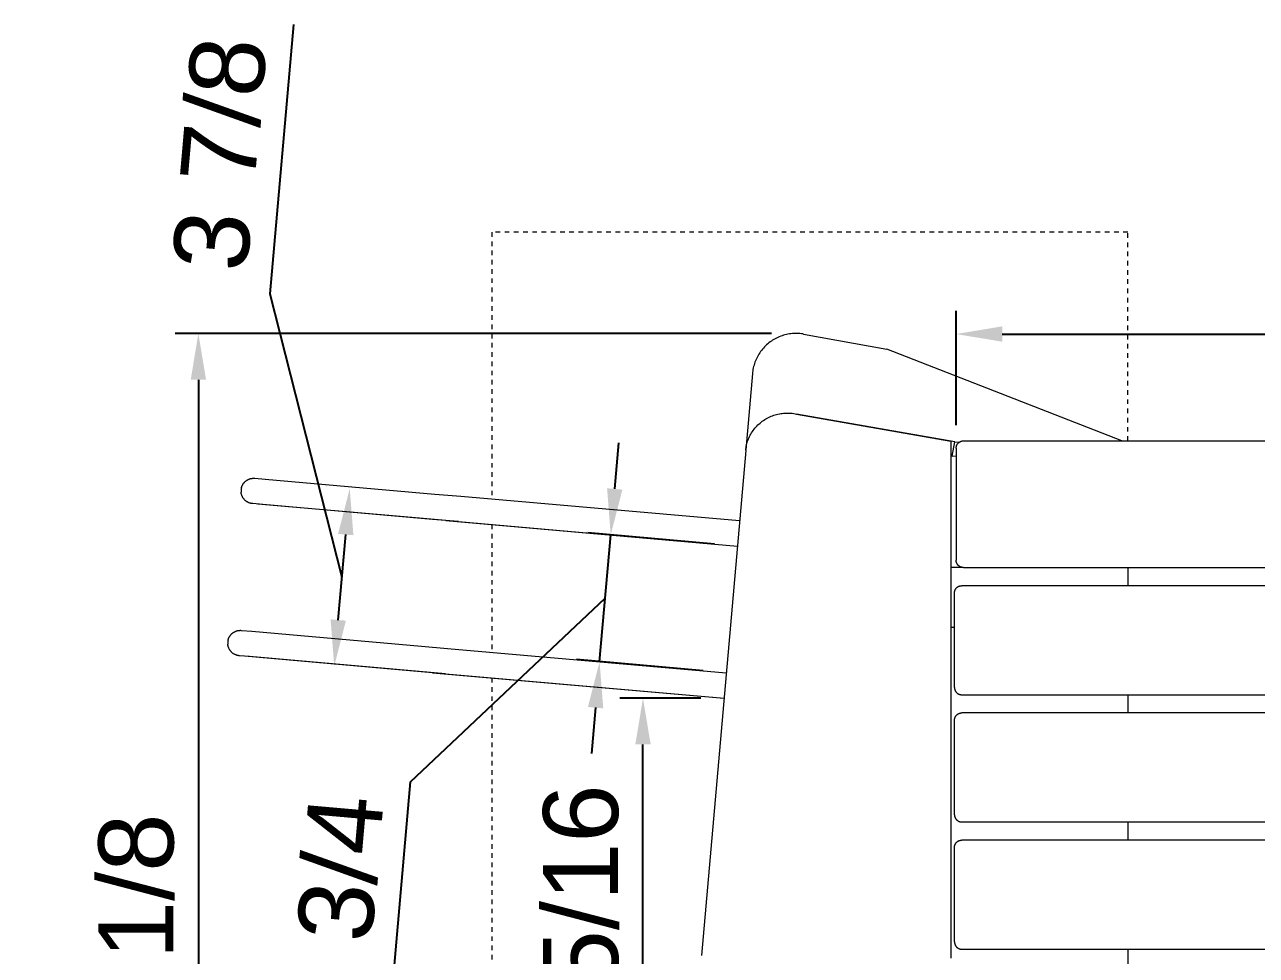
# Model space of a CAD drawing. Header units: inches. Extents: x -9 to 197, y 0 to 134.
# Drawn here: x -9.1 to 17.58, y 65.65 to 85.81 of the extents above; entities that cross this region are included whole.
import ezdxf

# ---------------------------------------------------------------- set-up
doc = ezdxf.new("R2010")
doc.units = ezdxf.units.IN
doc.linetypes.add('HIDDEN', pattern=[1.905, 1.27, -0.635])
for name, color, linetype, lineweight in [('ZANO_R', 7, 'Continuous', 0), ('ZANO_R_przerywana', 250, 'HIDDEN', 0), ('ZANO_W', 1, 'Continuous', 0)]:
    doc.layers.add(name, color=color, linetype=linetype, lineweight=lineweight)
doc.styles.get("Standard").update_dxf_attribs({"font": 'arial.ttf'})
doc.dimstyles.new('amerykanie', dxfattribs={"dimtxt": 50, "dimasz": 50, "dimexe": 0.5, "dimexo": 0.5, "dimgap": 1, "dimtad": 1, "dimdec": 0, "dimzin": 0, "dimlunit": 5, "dimtxsty": 'Standard', "dimcen": 0.09, "dimclrd": 1, "dimclre": 1, "dimclrt": 1, "dimazin": 0, "dimtfac": 1, "dimtdec": 0, "dimtmove": 0, "dimatfit": 3, "dimfxl": 1, "dimtzin": 0, "dimarcsym": 1})

# ---------------------------------------------------------------- blocks, each defined once
blk = doc.blocks.new('*D384')
at = {"layer": 'ZANO_W', "color": 1, "lineweight": -2}
for p, q in [((7.076, 79.122), (-5.841, 79.122)), ((-5.341, 78.122), (-5.341, 53.013)), ((7.108, 52.013), (-5.841, 52.013))]:
    blk.add_line(p, q, dxfattribs=at)
at = {"layer": 'ZANO_W', "color": 1}
for points in [[(-5.174, 78.122), (-5.507, 78.122), (-5.341, 79.122)], [(-5.507, 53.013), (-5.174, 53.013), (-5.341, 52.013)]]:
    blk.add_solid(points, dxfattribs=at)
at = {"layer": 'ZANO_W', "color": 1, "insert": (-6.681, 65.568), "char_height": 1.625, "attachment_point": 5, "rotation": 90}
blk.add_mtext('27 1/8', dxfattribs=at)
blk = doc.blocks.new('*D385')
at = {"layer": 'ZANO_W', "color": 1, "lineweight": -2}
for p, q in [((3.678, 75.755), (3.765, 76.751)), ((5.836, 74.562), (3.093, 74.802)), ((3.35, 72.013), (3.591, 74.759)), ((-0.749, 69.408), (3.471, 73.386)), ((5.596, 71.817), (2.852, 72.057)), ((3.263, 71.017), (3.176, 70.021)), ((-1.261, 63.558), (-0.749, 69.408))]:
    blk.add_line(p, q, dxfattribs=at)
at = {"layer": 'ZANO_W', "color": 1}
for points in [[(3.512, 75.769), (3.844, 75.74), (3.591, 74.759)], [(3.429, 71.002), (3.097, 71.031), (3.35, 72.013)]]:
    blk.add_solid(points, dxfattribs=at)
at = {"layer": 'ZANO_W', "color": 1, "insert": (-2.341, 66.6), "char_height": 1.625, "attachment_point": 5, "rotation": 85}
blk.add_mtext('2 3/4', dxfattribs=at)
blk = doc.blocks.new('*D386')
at = {"layer": 'ZANO_W', "color": 1, "lineweight": -2}
for p, q in [((-3.281, 85.813), (-3.792, 79.982)), ((-3.792, 79.982), (-2.23, 73.841)), ((-2.56, 75.806), (-2.56, 75.806)), ((-2.311, 72.915), (-2.149, 74.767)), ((-2.896, 71.963), (-2.896, 71.963))]:
    blk.add_line(p, q, dxfattribs=at)
at = {"layer": 'ZANO_W', "color": 1}
for points in [[(-1.983, 74.752), (-2.315, 74.781), (-2.062, 75.763)], [(-2.477, 72.93), (-2.145, 72.901), (-2.398, 71.919)]]:
    blk.add_solid(points, dxfattribs=at)
at = {"layer": 'ZANO_W', "color": 1, "insert": (-4.872, 83.014), "char_height": 1.625, "attachment_point": 5, "rotation": 85}
blk.add_mtext('3 7/8', dxfattribs=at)
blk = doc.blocks.new('*D387')
at = {"layer": 'ZANO_W', "color": 1, "lineweight": -2}
for p, q in [((5.546, 71.222), (3.79, 71.222)), ((4.29, 60.912), (4.29, 70.222)), ((5.546, 59.912), (3.79, 59.912))]:
    blk.add_line(p, q, dxfattribs=at)
at = {"layer": 'ZANO_W', "color": 1}
for points in [[(4.457, 70.222), (4.124, 70.222), (4.29, 71.222)], [(4.124, 60.912), (4.457, 60.912), (4.29, 59.912)]]:
    blk.add_solid(points, dxfattribs=at)
at = {"layer": 'ZANO_W', "color": 1, "insert": (2.95, 65.567), "char_height": 1.625, "attachment_point": 5, "rotation": 90}
blk.add_mtext('11 5/16', dxfattribs=at)
blk = doc.blocks.new('*D389')
at = {"layer": 'ZANO_W', "color": 1, "lineweight": -2}
for p, q in [((11.073, 77.138), (11.073, 79.61)), ((109.451, 77.138), (109.451, 79.61)), ((12.073, 79.11), (108.451, 79.11))]:
    blk.add_line(p, q, dxfattribs=at)
at = {"layer": 'ZANO_W', "color": 1}
for points in [[(12.073, 79.277), (12.073, 78.944), (11.073, 79.11)], [(108.451, 78.944), (108.451, 79.277), (109.451, 79.11)]]:
    blk.add_solid(points, dxfattribs=at)
at = {"layer": 'ZANO_W', "color": 1, "insert": (60.262, 80.451), "char_height": 1.625, "attachment_point": 5}
blk.add_mtext('98 3/8', dxfattribs=at)

msp = doc.modelspace()

# ---------------------------------------------------------------- linework, layer by layer
at = {"layer": 'ZANO_R'}
for p, q in [((7.09769, 78.97523), (7.07043, 78.95725)), ((7.12556, 78.99225), (7.09769, 78.97523)), ((7.154, 79.00831), (7.12556, 78.99225)), ((7.18297, 79.02338), (7.154, 79.00831)), ((7.21244, 79.03745), (7.18297, 79.02338)), ((7.24238, 79.05049), (7.21244, 79.03745)), ((7.27276, 79.06249), (7.24238, 79.05049)), ((7.30352, 79.07345), (7.27276, 79.06249)), ((7.33465, 79.08333), (7.30352, 79.07345)), ((7.36609, 79.09215), (7.33465, 79.08333)), ((7.39783, 79.09987), (7.36609, 79.09215)), ((7.4298, 79.1065), (7.39783, 79.09987)), ((7.46199, 79.11202), (7.4298, 79.1065)), ((7.49435, 79.11644), (7.46199, 79.11202)), ((7.52684, 79.11973), (7.49435, 79.11644)), ((7.55943, 79.12191), (7.52684, 79.11973)), ((7.59207, 79.12297), (7.55943, 79.12191)), ((7.62472, 79.1229), (7.59207, 79.12297)), ((7.65736, 79.12171), (7.62472, 79.1229)), ((7.68994, 79.11939), (7.65736, 79.12171)), ((7.72241, 79.11596), (7.68994, 79.11939)), ((7.75475, 79.11141), (7.72241, 79.11596)), ((7.76683, 79.10943), (7.75475, 79.11141)), ((7.76683, 79.10943), (9.57201, 78.78548)), ((6.8376, 78.73052), (6.8189, 78.70374)), ((6.8572, 78.75664), (6.8376, 78.73052)), ((6.87769, 78.78207), (6.8572, 78.75664)), ((6.89904, 78.80678), (6.87769, 78.78207)), ((6.92123, 78.83074), (6.89904, 78.80678)), ((6.94423, 78.85392), (6.92123, 78.83074)), ((6.96802, 78.8763), (6.94423, 78.85392)), ((6.99256, 78.89785), (6.96802, 78.8763)), ((7.01783, 78.91854), (6.99256, 78.89785)), ((7.04379, 78.93835), (7.01783, 78.91854)), ((7.07043, 78.95725), (7.04379, 78.93835)), ((14.66561, 76.79583), (9.57201, 78.78548)), ((6.70454, 78.46974), (6.6949, 78.43853)), ((6.71525, 78.50059), (6.70454, 78.46974)), ((6.72702, 78.53105), (6.71525, 78.50059)), ((6.73983, 78.5611), (6.72702, 78.53105)), ((6.75366, 78.59068), (6.73983, 78.5611)), ((6.7685, 78.61977), (6.75366, 78.59068)), ((6.78433, 78.64833), (6.7685, 78.61977)), ((6.80114, 78.67633), (6.78433, 78.64833)), ((6.8189, 78.70374), (6.80114, 78.67633)), ((6.66116, 78.2583), (6.51598, 76.59885)), ((6.67249, 78.3432), (6.66116, 78.2583)), ((6.67886, 78.37523), (6.67249, 78.3432)), ((6.68634, 78.40702), (6.67886, 78.37523)), ((6.6949, 78.43853), (6.68634, 78.40702)), ((7.18264, 77.36848), (7.21293, 77.37598)), ((7.21293, 77.37598), (7.24346, 77.38244)), ((7.24346, 77.38244), (7.27419, 77.38786)), ((7.27419, 77.38786), (7.30509, 77.39223)), ((7.30509, 77.39223), (7.33612, 77.39554)), ((7.33612, 77.39554), (7.36725, 77.3978)), ((7.36725, 77.3978), (7.39843, 77.39899)), ((7.39843, 77.39899), (7.42964, 77.39912)), ((7.42964, 77.39912), (7.46083, 77.39819)), ((7.46083, 77.39819), (7.49197, 77.39619)), ((7.49197, 77.39619), (7.52303, 77.39313)), ((7.52303, 77.39313), (7.55396, 77.38902)), ((7.55396, 77.38902), (7.58474, 77.38385)), ((7.58474, 77.38385), (7.61532, 77.37764)), ((7.61528, 77.37725), (10.95886, 76.78619)), ((11.04426, 76.77455), (7.61532, 77.37764)), ((6.73653, 77.09524), (6.75776, 77.11811)), ((6.75776, 77.11811), (6.77977, 77.14023)), ((6.77977, 77.14023), (6.80252, 77.1616)), ((6.80252, 77.1616), (6.82598, 77.18218)), ((6.82598, 77.18218), (6.85013, 77.20194)), ((6.85013, 77.20194), (6.87494, 77.22087)), ((6.87494, 77.22087), (6.90037, 77.23894)), ((6.90037, 77.23894), (6.92642, 77.25614)), ((6.92642, 77.25614), (6.95303, 77.27244)), ((6.95303, 77.27244), (6.98018, 77.28782)), ((6.98018, 77.28782), (7.00784, 77.30227)), ((7.00784, 77.30227), (7.03597, 77.31577)), ((7.03597, 77.31577), (7.06456, 77.3283)), ((7.06456, 77.3283), (7.09355, 77.33985)), ((7.09355, 77.33985), (7.12291, 77.3504)), ((7.12291, 77.3504), (7.15262, 77.35995)), ((7.15262, 77.35995), (7.18264, 77.36848)), ((6.56635, 76.81512), (6.5767, 76.84168)), ((6.5767, 76.84168), (6.5879, 76.86788)), ((6.5879, 76.86788), (6.59994, 76.89371)), ((6.59994, 76.89371), (6.61282, 76.91913)), ((6.61282, 76.91913), (6.62652, 76.94413)), ((6.62652, 76.94413), (6.64267, 76.97083)), ((6.64267, 76.97083), (6.65972, 76.99696)), ((6.65972, 76.99696), (6.67765, 77.0225)), ((6.67765, 77.0225), (6.69645, 77.04741)), ((6.69645, 77.04741), (6.71608, 77.07167)), ((6.71608, 77.07167), (6.73653, 77.09524)), ((6.51495, 76.58713), (5.55813, 65.65056)), ((6.51554, 76.59352), (6.51872, 76.62184)), ((6.51872, 76.62184), (6.52281, 76.65004)), ((6.52281, 76.65004), (6.52782, 76.67809)), ((6.52782, 76.67809), (6.53374, 76.70597)), ((6.53374, 76.70597), (6.54056, 76.73364)), ((6.54056, 76.73364), (6.54828, 76.76108)), ((6.54828, 76.76108), (6.55688, 76.78825)), ((6.55688, 76.78825), (6.56635, 76.81512)), ((10.95886, 76.78619), (10.95886, 65.58883)), ((10.9897, 76.46591), (11.04426, 76.77455)), ((11.04426, 76.77455), (11.14028, 76.76739)), ((11.07307, 76.63835), (11.07316, 76.64372)), ((11.07307, 76.63835), (11.07307, 74.21017)), ((11.07316, 76.64372), (11.07344, 76.64909)), ((11.07344, 76.64909), (11.0739, 76.65445)), ((11.0739, 76.65445), (11.07454, 76.65979)), ((11.07454, 76.65979), (11.07536, 76.6651)), ((11.07536, 76.6651), (11.07636, 76.67039)), ((11.07636, 76.67039), (11.07755, 76.67563)), ((11.07755, 76.67563), (11.07891, 76.68084)), ((11.07891, 76.68084), (11.08045, 76.68599)), ((11.08045, 76.68599), (11.08216, 76.69109)), ((11.08216, 76.69109), (11.08405, 76.69612)), ((11.08405, 76.69612), (11.08611, 76.70109)), ((11.08611, 76.70109), (11.08833, 76.70598)), ((11.08833, 76.70598), (11.09073, 76.7108)), ((11.09073, 76.7108), (11.09328, 76.71553)), ((11.09328, 76.71553), (11.096, 76.72017)), ((11.096, 76.72017), (11.09887, 76.72472)), ((11.09887, 76.72472), (11.10189, 76.72917)), ((11.10189, 76.72917), (11.10507, 76.73351)), ((11.10507, 76.73351), (11.10839, 76.73773)), ((11.10839, 76.73773), (11.11186, 76.74185)), ((11.11186, 76.74185), (11.11546, 76.74584)), ((11.11546, 76.74584), (11.1192, 76.74971)), ((11.1192, 76.74971), (11.12306, 76.75344)), ((11.12306, 76.75344), (11.12706, 76.75705)), ((11.12706, 76.75705), (11.13117, 76.76051)), ((11.13117, 76.76051), (11.1354, 76.76383)), ((11.1354, 76.76383), (11.13974, 76.76701)), ((11.13974, 76.76701), (11.14418, 76.77003)), ((11.14418, 76.77003), (11.14873, 76.77291)), ((11.14873, 76.77291), (11.15337, 76.77562)), ((11.15337, 76.77562), (11.1581, 76.77818)), ((11.1581, 76.77818), (11.16292, 76.78057)), ((11.16292, 76.78057), (11.16781, 76.78279)), ((11.16781, 76.78279), (11.17278, 76.78485)), ((11.17278, 76.78485), (11.17782, 76.78674)), ((11.17782, 76.78674), (11.18291, 76.78845)), ((11.18291, 76.78845), (11.18807, 76.78999)), ((11.18807, 76.78999), (11.19327, 76.79136)), ((11.19327, 76.79136), (11.19852, 76.79254)), ((11.19852, 76.79254), (11.2038, 76.79354)), ((11.2038, 76.79354), (11.20911, 76.79437)), ((11.20911, 76.79437), (11.21445, 76.79501)), ((11.21445, 76.79501), (11.21981, 76.79547)), ((11.21981, 76.79547), (11.22518, 76.79574)), ((11.22518, 76.79574), (11.23056, 76.79583)), ((11.23056, 76.79583), (109.29346, 76.79583)), ((10.95886, 76.47134), (10.9897, 76.46591)), ((11.07307, 76.4597), (10.9897, 76.46591)), ((-4.408, 75.78206), (-4.4103, 75.77279)), ((-4.408, 75.78206), (-4.40562, 75.79045)), ((-4.40562, 75.79045), (-4.40296, 75.79879)), ((-4.40296, 75.79879), (-4.40004, 75.80707)), ((-4.40004, 75.80707), (-4.39684, 75.81527)), ((-4.39684, 75.81527), (-4.39337, 75.82338)), ((-4.39337, 75.82338), (-4.38964, 75.83139)), ((-4.38964, 75.83139), (-4.38565, 75.83929)), ((-4.38565, 75.83929), (-4.38141, 75.84705)), ((-4.38141, 75.84705), (-4.37692, 75.85468)), ((-4.37692, 75.85468), (-4.37219, 75.86215)), ((-4.37219, 75.86215), (-4.36723, 75.86946)), ((-4.36723, 75.86946), (-4.36205, 75.8766)), ((-4.36205, 75.8766), (-4.35665, 75.88355)), ((-4.35665, 75.88355), (-4.35104, 75.89031)), ((-4.35104, 75.89031), (-4.34525, 75.89687)), ((-4.34525, 75.89687), (-4.33926, 75.90322)), ((-4.33926, 75.90322), (-4.33261, 75.90983)), ((-4.33261, 75.90983), (-4.32574, 75.91621)), ((-4.32574, 75.91621), (-4.3204, 75.92088)), ((-4.3204, 75.92088), (-4.31493, 75.92542)), ((-4.31493, 75.92542), (-4.30934, 75.92982)), ((-4.30934, 75.92982), (-4.30363, 75.93407)), ((-4.30363, 75.93407), (-4.29782, 75.93818)), ((-4.29782, 75.93818), (-4.29191, 75.94213)), ((-4.29191, 75.94213), (-4.2859, 75.94593)), ((-4.2859, 75.94593), (-4.2798, 75.94957)), ((-4.2798, 75.94957), (-4.27261, 75.95359)), ((-4.27261, 75.95359), (-4.2653, 75.9574)), ((-4.2653, 75.9574), (-4.25789, 75.96098)), ((-4.25789, 75.96098), (-4.25036, 75.96434)), ((-4.25036, 75.96434), (-4.24275, 75.96747)), ((-4.24275, 75.96747), (-4.23504, 75.97038)), ((-4.23504, 75.97038), (-4.22726, 75.97306)), ((-4.22726, 75.97306), (-4.21939, 75.9755)), ((-4.21939, 75.9755), (-4.21138, 75.97772)), ((-4.21138, 75.97772), (-4.20331, 75.9797)), ((-4.20331, 75.9797), (-4.19518, 75.98143)), ((-4.19518, 75.98143), (-4.18701, 75.98292)), ((-4.18701, 75.98292), (-4.17879, 75.98416)), ((-4.17879, 75.98416), (-4.17054, 75.98515)), ((-4.17054, 75.98515), (-4.16226, 75.98589)), ((-4.16226, 75.98589), (-4.15396, 75.98639)), ((-4.15396, 75.98639), (-4.1458, 75.98663)), ((-4.1458, 75.98663), (-4.13764, 75.98663)), ((-4.13764, 75.98663), (-4.12948, 75.98639)), ((-4.12948, 75.98639), (-4.12133, 75.98592)), ((-4.12133, 75.98592), (-3.89755, 75.96645)), ((-3.89755, 75.96645), (-0.21894, 75.64519)), ((-4.41725, 75.71602), (-4.41726, 75.70647)), ((-4.41726, 75.70647), (-4.41693, 75.69693)), ((-4.41692, 75.72556), (-4.41725, 75.71602)), ((-4.41693, 75.69693), (-4.41628, 75.6874)), ((-4.41625, 75.73509), (-4.41692, 75.72556)), ((-4.41531, 75.67801), (-4.41628, 75.6874)), ((-4.41525, 75.74458), (-4.41625, 75.73509)), ((-4.41402, 75.66867), (-4.41531, 75.67801)), ((-4.41393, 75.75404), (-4.41525, 75.74458)), ((-4.4124, 75.65937), (-4.41402, 75.66867)), ((-4.41227, 75.76345), (-4.41393, 75.75404)), ((-4.41048, 75.65014), (-4.4124, 75.65937)), ((-4.4103, 75.77279), (-4.41227, 75.76345)), ((-4.40823, 75.64097), (-4.41048, 75.65014)), ((-4.40568, 75.63189), (-4.40823, 75.64097)), ((-4.40281, 75.6229), (-4.40568, 75.63189)), ((-4.39964, 75.61401), (-4.40281, 75.6229)), ((-4.39617, 75.60524), (-4.39964, 75.61401)), ((-4.39239, 75.59659), (-4.39617, 75.60524)), ((-4.38833, 75.58808), (-4.39239, 75.59659)), ((-4.38397, 75.57971), (-4.38833, 75.58808)), ((-4.37934, 75.57149), (-4.38397, 75.57971)), ((-4.37442, 75.56344), (-4.37934, 75.57149)), ((-4.36923, 75.55556), (-4.37442, 75.56344)), ((-4.36377, 75.54786), (-4.36923, 75.55556)), ((-4.35806, 75.54035), (-4.36377, 75.54786)), ((-4.35209, 75.53305), (-4.35806, 75.54035)), ((-4.34587, 75.52595), (-4.35209, 75.53305)), ((-4.33941, 75.51907), (-4.34587, 75.52595)), ((-4.33273, 75.51241), (-4.33941, 75.51907)), ((-4.32581, 75.50599), (-4.33273, 75.51241)), ((-0.21894, 75.64519), (0.34538, 75.59585)), ((0.34538, 75.59585), (6.38202, 75.06771)), ((-4.31869, 75.49981), (-4.32581, 75.50599)), ((-4.31135, 75.49387), (-4.31869, 75.49981)), ((-4.30382, 75.48819), (-4.31135, 75.49387)), ((-4.29609, 75.48277), (-4.30382, 75.48819)), ((-4.28819, 75.47762), (-4.29609, 75.48277)), ((-4.28011, 75.47274), (-4.28819, 75.47762)), ((-4.27187, 75.46814), (-4.28011, 75.47274)), ((-4.26348, 75.46383), (-4.27187, 75.46814)), ((-4.25495, 75.4598), (-4.26348, 75.46383)), ((-4.24628, 75.45607), (-4.25495, 75.4598)), ((-4.23749, 75.45264), (-4.24628, 75.45607)), ((-4.22859, 75.44951), (-4.23749, 75.45264)), ((-4.21959, 75.44669), (-4.22859, 75.44951)), ((-4.21049, 75.44418), (-4.21959, 75.44669)), ((-4.20132, 75.44198), (-4.21049, 75.44418)), ((-4.19207, 75.4401), (-4.20132, 75.44198)), ((-4.18277, 75.43853), (-4.19207, 75.4401)), ((-4.17341, 75.43728), (-4.18277, 75.43853)), ((-4.16402, 75.43636), (-4.17341, 75.43728)), ((-3.9455, 75.41733), (-4.16402, 75.43637)), ((-0.71804, 75.13342), (-4.05268, 75.42656)), ((-0.2669, 75.09607), (-3.9455, 75.41733)), ((0.0192, 75.06884), (-0.71804, 75.13342)), ((0.29734, 75.04674), (-0.2669, 75.09607)), ((0.0192, 75.06884), (6.33379, 74.51639)), ((0.29734, 75.04674), (6.33398, 74.51861)), ((11.07316, 74.2048), (11.07307, 74.21017)), ((11.07344, 74.19943), (11.07316, 74.2048)), ((11.0739, 74.19407), (11.07344, 74.19943)), ((11.07454, 74.18873), (11.0739, 74.19407)), ((11.07536, 74.18341), (11.07454, 74.18873)), ((11.07636, 74.17813), (11.07536, 74.18341)), ((11.07755, 74.17289), (11.07636, 74.17813)), ((11.07891, 74.16768), (11.07755, 74.17289)), ((11.23056, 74.05269), (10.95886, 74.05269)), ((11.08045, 74.16253), (11.07891, 74.16768)), ((11.08216, 74.15743), (11.08045, 74.16253)), ((11.08405, 74.1524), (11.08216, 74.15743)), ((11.08611, 74.14743), (11.08405, 74.1524)), ((11.08833, 74.14253), (11.08611, 74.14743)), ((11.09073, 74.13772), (11.08833, 74.14253)), ((11.09328, 74.13299), (11.09073, 74.13772)), ((11.096, 74.12835), (11.09328, 74.13299)), ((11.09887, 74.1238), (11.096, 74.12835)), ((11.10189, 74.11935), (11.09887, 74.1238)), ((11.10507, 74.11501), (11.10189, 74.11935)), ((11.10839, 74.11078), (11.10507, 74.11501)), ((11.11186, 74.10667), (11.10839, 74.11078)), ((11.11546, 74.10268), (11.11186, 74.10667)), ((11.1192, 74.09881), (11.11546, 74.10268)), ((11.12306, 74.09508), (11.1192, 74.09881)), ((11.12706, 74.09147), (11.12306, 74.09508)), ((11.13117, 74.08801), (11.12706, 74.09147)), ((11.1354, 74.08469), (11.13117, 74.08801)), ((11.13974, 74.08151), (11.1354, 74.08469)), ((11.14418, 74.07849), (11.13974, 74.08151)), ((11.14873, 74.07561), (11.14418, 74.07849)), ((11.15337, 74.0729), (11.14873, 74.07561)), ((11.1581, 74.07034), (11.15337, 74.0729)), ((11.16292, 74.06795), (11.1581, 74.07034)), ((11.16781, 74.06572), (11.16292, 74.06795)), ((11.17278, 74.06367), (11.16781, 74.06572)), ((11.17782, 74.06178), (11.17278, 74.06367)), ((11.18291, 74.06006), (11.17782, 74.06178)), ((11.18807, 74.05853), (11.18291, 74.06006)), ((11.19327, 74.05716), (11.18807, 74.05853)), ((11.19852, 74.05598), (11.19327, 74.05716)), ((11.2038, 74.05498), (11.19852, 74.05598)), ((11.20911, 74.05415), (11.2038, 74.05498)), ((11.21445, 74.05351), (11.20911, 74.05415)), ((11.21981, 74.05305), (11.21445, 74.05351)), ((11.22518, 74.05278), (11.21981, 74.05305)), ((11.23056, 74.05269), (11.22518, 74.05278)), ((11.23056, 74.05269), (21.37036, 74.05269)), ((14.794, 74.05269), (14.794, 73.65897)), ((11.1179, 73.63876), (11.12264, 73.64131)), ((11.12264, 73.64131), (11.12745, 73.6437)), ((11.12745, 73.6437), (11.13235, 73.64593)), ((11.13235, 73.64593), (11.13731, 73.64799)), ((11.13731, 73.64799), (11.14235, 73.64987)), ((11.14235, 73.64987), (11.14745, 73.65159)), ((11.14745, 73.65159), (11.1526, 73.65313)), ((11.1526, 73.65313), (11.1578, 73.65449)), ((11.1578, 73.65449), (11.16305, 73.65567)), ((11.16305, 73.65567), (11.16833, 73.65668)), ((11.16833, 73.65668), (11.17365, 73.6575)), ((11.17365, 73.6575), (11.17898, 73.65814)), ((11.17898, 73.65814), (11.18434, 73.6586)), ((11.18434, 73.6586), (11.18971, 73.65888)), ((11.18971, 73.65888), (11.19509, 73.65897)), ((21.20605, 73.65897), (11.19509, 73.65897)), ((11.0376, 73.50148), (11.03769, 73.50686)), ((11.0376, 71.45414), (11.0376, 73.50148)), ((11.03769, 73.50686), (11.03797, 73.51223)), ((11.03797, 73.51223), (11.03843, 73.51759)), ((11.03843, 73.51759), (11.03907, 73.52292)), ((11.03907, 73.52292), (11.03989, 73.52824)), ((11.03989, 73.52824), (11.0409, 73.53352)), ((11.0409, 73.53352), (11.04208, 73.53877)), ((11.04208, 73.53877), (11.04344, 73.54397)), ((11.04344, 73.54397), (11.04498, 73.54912)), ((11.04498, 73.54912), (11.0467, 73.55422)), ((11.0467, 73.55422), (11.04858, 73.55925)), ((11.04858, 73.55925), (11.05064, 73.56422)), ((11.05064, 73.56422), (11.05287, 73.56912)), ((11.05287, 73.56912), (11.05526, 73.57393)), ((11.05526, 73.57393), (11.05781, 73.57867)), ((11.05781, 73.57867), (11.06053, 73.58331)), ((11.06053, 73.58331), (11.0634, 73.58785)), ((11.0634, 73.58785), (11.06643, 73.5923)), ((11.06643, 73.5923), (11.0696, 73.59664)), ((11.0696, 73.59664), (11.07292, 73.60087)), ((11.07292, 73.60087), (11.07639, 73.60498)), ((11.07639, 73.60498), (11.07999, 73.60897)), ((11.07999, 73.60897), (11.08373, 73.61284)), ((11.08373, 73.61284), (11.0876, 73.61658)), ((11.0876, 73.61658), (11.09159, 73.62018)), ((11.09159, 73.62018), (11.0957, 73.62364)), ((11.0957, 73.62364), (11.09993, 73.62697)), ((11.09993, 73.62697), (11.10427, 73.63014)), ((11.10427, 73.63014), (11.10872, 73.63317)), ((11.10872, 73.63317), (11.11326, 73.63604)), ((11.11326, 73.63604), (11.1179, 73.63876)), ((-4.66044, 72.5675), (-4.65548, 72.57481)), ((-4.65548, 72.57481), (-4.65029, 72.58195)), ((-4.65029, 72.58195), (-4.64489, 72.5889)), ((-4.64489, 72.5889), (-4.63929, 72.59566)), ((-4.63929, 72.59566), (-4.63349, 72.60222)), ((-4.63349, 72.60222), (-4.62751, 72.60857)), ((-4.62751, 72.60857), (-4.62086, 72.61518)), ((-4.62086, 72.61518), (-4.61399, 72.62156)), ((-4.61399, 72.62156), (-4.60864, 72.62623)), ((-4.60864, 72.62623), (-4.60317, 72.63077)), ((-4.60317, 72.63077), (-4.59758, 72.63517)), ((-4.59758, 72.63517), (-4.59188, 72.63942)), ((-4.59188, 72.63942), (-4.58607, 72.64353)), ((-4.58607, 72.64353), (-4.58015, 72.64748)), ((-4.58015, 72.64748), (-4.57415, 72.65128)), ((-4.57415, 72.65128), (-4.56805, 72.65492)), ((-4.56805, 72.65492), (-4.56086, 72.65894)), ((-4.56086, 72.65894), (-4.55355, 72.66275)), ((-4.55355, 72.66275), (-4.54613, 72.66633)), ((-4.54613, 72.66633), (-4.53861, 72.66969)), ((-4.53861, 72.66969), (-4.53099, 72.67282)), ((-4.53099, 72.67282), (-4.52329, 72.67573)), ((-4.52329, 72.67573), (-4.5155, 72.67841)), ((-4.5155, 72.67841), (-4.50764, 72.68085)), ((-4.50764, 72.68085), (-4.49963, 72.68307)), ((-4.49963, 72.68307), (-4.49156, 72.68505)), ((-4.49156, 72.68505), (-4.48343, 72.68678)), ((-4.48343, 72.68678), (-4.47525, 72.68827)), ((-4.47525, 72.68827), (-4.46703, 72.68951)), ((-4.46703, 72.68951), (-4.45878, 72.6905)), ((-4.45878, 72.6905), (-4.4505, 72.69124)), ((-4.4505, 72.69124), (-4.44221, 72.69174)), ((-4.44221, 72.69174), (-4.43405, 72.69198)), ((-4.43405, 72.69198), (-4.42588, 72.69198)), ((-4.42588, 72.69198), (-4.41773, 72.69174)), ((-4.41773, 72.69174), (-4.40958, 72.69127)), ((-4.40958, 72.69127), (-4.18579, 72.6718)), ((-4.18579, 72.6718), (-0.50719, 72.35054)), ((11.0376, 72.75342), (10.95886, 72.75342)), ((-4.70516, 72.43091), (-4.7055, 72.42137)), ((-4.7055, 72.42137), (-4.7055, 72.41182)), ((-4.7055, 72.41182), (-4.70518, 72.40228)), ((-4.70518, 72.40228), (-4.70452, 72.39275)), ((-4.70449, 72.44044), (-4.70516, 72.43091)), ((-4.70355, 72.38337), (-4.70452, 72.39275)), ((-4.7035, 72.44993), (-4.70449, 72.44044)), ((-4.70226, 72.37402), (-4.70355, 72.38337)), ((-4.70217, 72.45939), (-4.7035, 72.44993)), ((-4.70065, 72.36472), (-4.70226, 72.37402)), ((-4.70052, 72.4688), (-4.70217, 72.45939)), ((-4.69872, 72.35549), (-4.70065, 72.36472)), ((-4.69854, 72.47814), (-4.70052, 72.4688)), ((-4.69648, 72.34632), (-4.69872, 72.35549)), ((-4.69624, 72.48741), (-4.69854, 72.47814)), ((-4.69392, 72.33724), (-4.69648, 72.34632)), ((-4.69624, 72.48741), (-4.69386, 72.4958)), ((-4.69106, 72.32825), (-4.69392, 72.33724)), ((-4.69386, 72.4958), (-4.69121, 72.50414)), ((-4.69121, 72.50414), (-4.68828, 72.51242)), ((-4.68788, 72.31936), (-4.69106, 72.32825)), ((-4.68828, 72.51242), (-4.68508, 72.52062)), ((-4.68441, 72.31059), (-4.68788, 72.31936)), ((-4.68508, 72.52062), (-4.68162, 72.52873)), ((-4.68064, 72.30194), (-4.68441, 72.31059)), ((-4.68162, 72.52873), (-4.67789, 72.53674)), ((-4.67789, 72.53674), (-4.6739, 72.54464)), ((-4.6739, 72.54464), (-4.66966, 72.5524)), ((-4.66966, 72.5524), (-4.66517, 72.56003)), ((-4.66517, 72.56003), (-4.66044, 72.5675)), ((-0.50719, 72.35054), (0.05714, 72.3012)), ((-4.67657, 72.29343), (-4.68064, 72.30194)), ((-4.67222, 72.28506), (-4.67657, 72.29343)), ((-4.66758, 72.27684), (-4.67222, 72.28506)), ((-4.66266, 72.26879), (-4.66758, 72.27684)), ((-4.65747, 72.26091), (-4.66266, 72.26879)), ((-4.65202, 72.25321), (-4.65747, 72.26091)), ((-4.6463, 72.2457), (-4.65202, 72.25321)), ((-4.64033, 72.2384), (-4.6463, 72.2457)), ((-4.63411, 72.2313), (-4.64033, 72.2384)), ((-4.62766, 72.22442), (-4.63411, 72.2313)), ((-4.62097, 72.21776), (-4.62766, 72.22442)), ((-4.61406, 72.21134), (-4.62097, 72.21776)), ((-4.60693, 72.20516), (-4.61406, 72.21134)), ((-4.5996, 72.19922), (-4.60693, 72.20516)), ((-4.59206, 72.19354), (-4.5996, 72.19922)), ((-4.58434, 72.18812), (-4.59206, 72.19354)), ((-4.57643, 72.18297), (-4.58434, 72.18812)), ((-4.56836, 72.17809), (-4.57643, 72.18297)), ((-4.56012, 72.17349), (-4.56836, 72.17809)), ((-4.55173, 72.16918), (-4.56012, 72.17349)), ((-4.54319, 72.16515), (-4.55173, 72.16918)), ((-4.53453, 72.16142), (-4.54319, 72.16515)), ((-4.52574, 72.15799), (-4.53453, 72.16142)), ((-4.51683, 72.15486), (-4.52574, 72.15799)), ((-4.50783, 72.15204), (-4.51683, 72.15486)), ((-4.49874, 72.14953), (-4.50783, 72.15204)), ((-4.48956, 72.14733), (-4.49874, 72.14953)), ((-4.48032, 72.14545), (-4.48956, 72.14733)), ((-4.47101, 72.14388), (-4.48032, 72.14545)), ((-4.46166, 72.14263), (-4.47101, 72.14388)), ((-4.45227, 72.14171), (-4.46166, 72.14263)), ((-4.23375, 72.12268), (-4.45227, 72.14172)), ((-1.00628, 71.83877), (-4.34092, 72.13191)), ((-0.55514, 71.80142), (-4.23375, 72.12268)), ((0.05714, 72.3012), (6.09378, 71.77307)), ((-0.26904, 71.77419), (-1.00628, 71.83877)), ((0.0091, 71.75209), (-0.55514, 71.80142)), ((-0.26904, 71.77419), (6.04554, 71.22174)), ((0.0091, 71.75209), (6.04574, 71.22396)), ((11.0376, 71.45414), (11.03769, 71.44877)), ((11.03769, 71.44877), (11.03797, 71.4434)), ((11.03797, 71.4434), (11.03843, 71.43804)), ((11.03843, 71.43804), (11.03907, 71.4327)), ((11.03907, 71.4327), (11.03989, 71.42739)), ((11.03989, 71.42739), (11.0409, 71.4221)), ((11.0409, 71.4221), (11.04208, 71.41686)), ((11.04208, 71.41686), (11.04344, 71.41165)), ((11.04344, 71.41165), (11.04498, 71.4065)), ((11.04498, 71.4065), (11.0467, 71.4014)), ((11.0467, 71.4014), (11.04858, 71.39637)), ((11.04858, 71.39637), (11.05064, 71.3914)), ((11.05064, 71.3914), (11.05287, 71.38651)), ((11.05287, 71.38651), (11.05526, 71.38169)), ((11.05526, 71.38169), (11.05781, 71.37696)), ((11.05781, 71.37696), (11.06053, 71.37232)), ((11.06053, 71.37232), (11.0634, 71.36777)), ((11.0634, 71.36777), (11.06643, 71.36332)), ((11.06643, 71.36332), (11.0696, 71.35898)), ((11.0696, 71.35898), (11.07292, 71.35476)), ((11.07292, 71.35476), (11.07639, 71.35064)), ((11.07639, 71.35064), (11.07999, 71.34665)), ((11.07999, 71.34665), (11.08373, 71.34278)), ((11.08373, 71.34278), (11.0876, 71.33905)), ((11.0876, 71.33905), (11.09159, 71.33544)), ((11.09159, 71.33544), (11.0957, 71.33198)), ((11.0957, 71.33198), (11.09993, 71.32866)), ((11.09993, 71.32866), (11.10427, 71.32548)), ((11.10427, 71.32548), (11.10872, 71.32246)), ((11.10872, 71.32246), (11.11326, 71.31958)), ((11.11326, 71.31958), (11.1179, 71.31687)), ((11.1179, 71.31687), (11.12264, 71.31431)), ((11.12264, 71.31431), (11.12745, 71.31192)), ((11.12745, 71.31192), (11.13235, 71.3097)), ((11.13235, 71.3097), (11.13731, 71.30764)), ((11.13731, 71.30764), (11.14235, 71.30575)), ((11.14235, 71.30575), (11.14745, 71.30404)), ((11.14745, 71.30404), (11.1526, 71.3025)), ((11.1526, 71.3025), (11.1578, 71.30113)), ((11.1578, 71.30113), (11.16305, 71.29995)), ((11.16305, 71.29995), (11.16833, 71.29895)), ((11.16833, 71.29895), (11.17365, 71.29812)), ((11.17365, 71.29812), (11.17898, 71.29748)), ((11.17898, 71.29748), (11.18434, 71.29702)), ((11.18434, 71.29702), (11.18971, 71.29675)), ((11.18971, 71.29675), (11.19509, 71.29666)), ((11.19509, 71.29666), (109.23097, 71.29666)), ((14.794, 71.29666), (14.794, 70.90294)), ((11.0376, 70.74545), (11.03769, 70.75083)), ((11.0376, 68.69812), (11.0376, 70.74545)), ((11.03769, 70.75083), (11.03797, 70.7562)), ((11.03797, 70.7562), (11.03843, 70.76156)), ((11.03843, 70.76156), (11.03907, 70.7669)), ((11.03907, 70.7669), (11.03989, 70.77221)), ((11.03989, 70.77221), (11.0409, 70.77749)), ((11.0409, 70.77749), (11.04208, 70.78274)), ((11.04208, 70.78274), (11.04344, 70.78794)), ((11.04344, 70.78794), (11.04498, 70.79309)), ((11.04498, 70.79309), (11.0467, 70.79819)), ((11.0467, 70.79819), (11.04858, 70.80323)), ((11.04858, 70.80323), (11.05064, 70.80819)), ((11.05064, 70.80819), (11.05287, 70.81309)), ((11.05287, 70.81309), (11.05526, 70.81791)), ((11.05526, 70.81791), (11.05781, 70.82264)), ((11.05781, 70.82264), (11.06053, 70.82728)), ((11.06053, 70.82728), (11.0634, 70.83183)), ((11.0634, 70.83183), (11.06643, 70.83627)), ((11.06643, 70.83627), (11.0696, 70.84061)), ((11.0696, 70.84061), (11.07292, 70.84484)), ((11.07292, 70.84484), (11.07639, 70.84895)), ((11.07639, 70.84895), (11.07999, 70.85294)), ((11.07999, 70.85294), (11.08373, 70.85681)), ((11.08373, 70.85681), (11.0876, 70.86055)), ((11.0876, 70.86055), (11.09159, 70.86415)), ((11.09159, 70.86415), (11.0957, 70.86762)), ((11.0957, 70.86762), (11.09993, 70.87094)), ((11.09993, 70.87094), (11.10427, 70.87411)), ((11.10427, 70.87411), (11.10872, 70.87714)), ((11.10872, 70.87714), (11.11326, 70.88001)), ((11.11326, 70.88001), (11.1179, 70.88273)), ((11.1179, 70.88273), (11.12264, 70.88528)), ((11.12264, 70.88528), (11.12745, 70.88767)), ((11.12745, 70.88767), (11.13235, 70.8899)), ((11.13235, 70.8899), (11.13731, 70.89196)), ((11.13731, 70.89196), (11.14235, 70.89385)), ((11.14235, 70.89385), (11.14745, 70.89556)), ((11.14745, 70.89556), (11.1526, 70.8971)), ((11.1526, 70.8971), (11.1578, 70.89846)), ((11.1578, 70.89846), (11.16305, 70.89964)), ((11.16305, 70.89964), (11.16833, 70.90065)), ((11.16833, 70.90065), (11.17365, 70.90147)), ((11.17365, 70.90147), (11.17898, 70.90211)), ((11.17898, 70.90211), (11.18434, 70.90257)), ((11.18434, 70.90257), (11.18971, 70.90285)), ((11.18971, 70.90285), (11.19509, 70.90294)), ((109.23097, 70.90294), (11.19509, 70.90294)), ((11.0376, 68.69812), (11.03769, 68.69274)), ((11.03769, 68.69274), (11.03797, 68.68737)), ((11.03797, 68.68737), (11.03843, 68.68201)), ((11.03843, 68.68201), (11.03907, 68.67667)), ((11.03907, 68.67667), (11.03989, 68.67136)), ((11.03989, 68.67136), (11.0409, 68.66607)), ((11.0409, 68.66607), (11.04208, 68.66083)), ((11.04208, 68.66083), (11.04344, 68.65563)), ((11.04344, 68.65563), (11.04498, 68.65047)), ((11.04498, 68.65047), (11.0467, 68.64538)), ((11.0467, 68.64538), (11.04858, 68.64034)), ((11.04858, 68.64034), (11.05064, 68.63537)), ((11.05064, 68.63537), (11.05287, 68.63048)), ((11.05287, 68.63048), (11.05526, 68.62566)), ((11.05526, 68.62566), (11.05781, 68.62093)), ((11.05781, 68.62093), (11.06053, 68.61629)), ((11.06053, 68.61629), (11.0634, 68.61174)), ((11.0634, 68.61174), (11.06643, 68.6073)), ((11.06643, 68.6073), (11.0696, 68.60296)), ((11.0696, 68.60296), (11.07292, 68.59873)), ((11.07292, 68.59873), (11.07639, 68.59461)), ((11.07639, 68.59461), (11.07999, 68.59062)), ((11.07999, 68.59062), (11.08373, 68.58676)), ((11.08373, 68.58676), (11.0876, 68.58302)), ((11.0876, 68.58302), (11.09159, 68.57942)), ((11.09159, 68.57942), (11.0957, 68.57595)), ((11.0957, 68.57595), (11.09993, 68.57263)), ((11.09993, 68.57263), (11.10427, 68.56945)), ((11.10427, 68.56945), (11.10872, 68.56643)), ((11.10872, 68.56643), (11.11326, 68.56356)), ((11.11326, 68.56356), (11.1179, 68.56084)), ((11.1179, 68.56084), (11.12264, 68.55828)), ((11.12264, 68.55828), (11.12745, 68.55589)), ((11.12745, 68.55589), (11.13235, 68.55367)), ((11.13235, 68.55367), (11.13731, 68.55161)), ((11.13731, 68.55161), (11.14235, 68.54972)), ((11.14235, 68.54972), (11.14745, 68.54801)), ((11.14745, 68.54801), (11.1526, 68.54647)), ((11.1526, 68.54647), (11.1578, 68.54511)), ((11.1578, 68.54511), (11.16305, 68.54392)), ((11.16305, 68.54392), (11.16833, 68.54292)), ((11.16833, 68.54292), (11.17365, 68.54209)), ((11.17365, 68.54209), (11.17898, 68.54145)), ((11.17898, 68.54145), (11.18434, 68.541)), ((11.18434, 68.541), (11.18971, 68.54072)), ((11.18971, 68.54072), (11.19509, 68.54063)), ((11.19509, 68.54063), (109.23097, 68.54063)), ((14.794, 68.54063), (14.794, 68.14691)), ((11.04344, 68.03191), (11.04498, 68.03706)), ((11.04498, 68.03706), (11.0467, 68.04216)), ((11.0467, 68.04216), (11.04858, 68.0472)), ((11.04858, 68.0472), (11.05064, 68.05217)), ((11.05064, 68.05217), (11.05287, 68.05706)), ((11.05287, 68.05706), (11.05526, 68.06188)), ((11.05526, 68.06188), (11.05781, 68.06661)), ((11.05781, 68.06661), (11.06053, 68.07125)), ((11.06053, 68.07125), (11.0634, 68.0758)), ((11.0634, 68.0758), (11.06643, 68.08024)), ((11.06643, 68.08024), (11.0696, 68.08458)), ((11.0696, 68.08458), (11.07292, 68.08881)), ((11.07292, 68.08881), (11.07639, 68.09292)), ((11.07639, 68.09292), (11.07999, 68.09692)), ((11.07999, 68.09692), (11.08373, 68.10078)), ((11.08373, 68.10078), (11.0876, 68.10452)), ((11.0876, 68.10452), (11.09159, 68.10812)), ((11.09159, 68.10812), (11.0957, 68.11159)), ((11.0957, 68.11159), (11.09993, 68.11491)), ((11.09993, 68.11491), (11.10427, 68.11808)), ((11.10427, 68.11808), (11.10872, 68.12111)), ((11.10872, 68.12111), (11.11326, 68.12398)), ((11.11326, 68.12398), (11.1179, 68.1267)), ((11.1179, 68.1267), (11.12264, 68.12925)), ((11.12264, 68.12925), (11.12745, 68.13165)), ((11.12745, 68.13165), (11.13235, 68.13387)), ((11.13235, 68.13387), (11.13731, 68.13593)), ((11.13731, 68.13593), (11.14235, 68.13782)), ((11.14235, 68.13782), (11.14745, 68.13953)), ((11.14745, 68.13953), (11.1526, 68.14107)), ((11.1526, 68.14107), (11.1578, 68.14243)), ((11.1578, 68.14243), (11.16305, 68.14362)), ((11.16305, 68.14362), (11.16833, 68.14462)), ((11.16833, 68.14462), (11.17365, 68.14544)), ((11.17365, 68.14544), (11.17898, 68.14608)), ((11.17898, 68.14608), (11.18434, 68.14654)), ((11.18434, 68.14654), (11.18971, 68.14682)), ((11.18971, 68.14682), (11.19509, 68.14691)), ((109.23097, 68.14691), (11.19509, 68.14691)), ((11.0376, 67.98942), (11.03769, 67.9948)), ((11.0376, 65.94209), (11.0376, 67.98942)), ((11.03769, 67.9948), (11.03797, 68.00017)), ((11.03797, 68.00017), (11.03843, 68.00553)), ((11.03843, 68.00553), (11.03907, 68.01087)), ((11.03907, 68.01087), (11.03989, 68.01618)), ((11.03989, 68.01618), (11.0409, 68.02146)), ((11.0409, 68.02146), (11.04208, 68.02671)), ((11.04208, 68.02671), (11.04344, 68.03191)), ((11.0376, 65.94209), (11.03769, 65.93671)), ((11.03769, 65.93671), (11.03797, 65.93134)), ((11.03797, 65.93134), (11.03843, 65.92598)), ((11.03843, 65.92598), (11.03907, 65.92064)), ((11.03907, 65.92064), (11.03989, 65.91533)), ((11.03989, 65.91533), (11.0409, 65.91004)), ((11.0409, 65.91004), (11.04208, 65.9048)), ((11.04208, 65.9048), (11.04344, 65.8996)), ((11.04344, 65.8996), (11.04498, 65.89444)), ((11.04498, 65.89444), (11.0467, 65.88935)), ((11.0467, 65.88935), (11.04858, 65.88431)), ((11.04858, 65.88431), (11.05064, 65.87934)), ((11.05064, 65.87934), (11.05287, 65.87445)), ((11.05287, 65.87445), (11.05526, 65.86963)), ((11.05526, 65.86963), (11.05781, 65.8649)), ((11.05781, 65.8649), (11.06053, 65.86026)), ((11.06053, 65.86026), (11.0634, 65.85571)), ((11.0634, 65.85571), (11.06643, 65.85127)), ((11.06643, 65.85127), (11.0696, 65.84693)), ((11.0696, 65.84693), (11.07292, 65.8427)), ((11.07292, 65.8427), (11.07639, 65.83859)), ((11.07639, 65.83859), (11.07999, 65.83459)), ((11.07999, 65.83459), (11.08373, 65.83073)), ((11.08373, 65.83073), (11.0876, 65.82699)), ((11.0876, 65.82699), (11.09159, 65.82339)), ((11.09159, 65.82339), (11.0957, 65.81992)), ((11.0957, 65.81992), (11.09993, 65.8166)), ((11.09993, 65.8166), (11.10427, 65.81342)), ((11.10427, 65.81342), (11.10872, 65.8104)), ((11.10872, 65.8104), (11.11326, 65.80753)), ((11.11326, 65.80753), (11.1179, 65.80481)), ((11.1179, 65.80481), (11.12264, 65.80226)), ((11.12264, 65.80226), (11.12745, 65.79986)), ((11.12745, 65.79986), (11.13235, 65.79764)), ((11.13235, 65.79764), (11.13731, 65.79558)), ((11.13731, 65.79558), (11.14235, 65.79369)), ((11.14235, 65.79369), (11.14745, 65.79198)), ((11.14745, 65.79198), (11.1526, 65.79044)), ((11.1526, 65.79044), (11.1578, 65.78908)), ((11.1578, 65.78908), (11.16305, 65.78789)), ((11.16305, 65.78789), (11.16833, 65.78689)), ((11.16833, 65.78689), (11.17365, 65.78607)), ((11.17365, 65.78607), (11.17898, 65.78542)), ((11.17898, 65.78542), (11.18434, 65.78497)), ((11.18434, 65.78497), (11.18971, 65.78469)), ((11.18971, 65.78469), (11.19509, 65.7846)), ((11.19509, 65.7846), (109.23097, 65.7846)), ((14.794, 65.7846), (14.794, 65.39088))]:
    msp.add_line(p, q, dxfattribs=at)
at = {"layer": 'ZANO_R_przerywana', "ltscale": 0.05}
for p, q in [((1.01386, 81.31679), (1.01386, 75.53737)), ((14.794, 81.31679), (1.01386, 81.31679)), ((14.794, 76.79583), (14.794, 81.31679)), ((1.01386, 74.98182), (1.01386, 72.2175)), ((1.01386, 71.66195), (1.01386, 59.47415))]:
    msp.add_line(p, q, dxfattribs=at)

# ---------------------------------------------------------------- dimensions: what is measured, and where the dimension line sits
at = {"layer": 'ZANO_W'}
for base, p1, p2, angle, picture, middle in [((-2.06196, 75.76289), (-2.39824, 71.91914), (-2.06196, 75.76289), 85.000001, '*D386', (-3.74804, 80.47974)), ((3.59064, 74.75862), (6.09378, 71.77307), (6.33398, 74.51861), 84.99998, '*D385', (-0.79258, 68.91036))]:
    dim = msp.add_linear_dim(base=base, p1=p1, p2=p2, angle=angle, dimstyle='amerykanie', override={"dimtxt": 1.625, "dimasz": 1, "dimgap": 0.5, "dimdec": 4, "dimaunit": 1, "dimadec": 1, "dimtdec": 4, "dimtmove": 1, "dimfrac": 2}, dxfattribs=at)
    dim.commit()
    dim.dimension.update_dxf_attribs({"geometry": picture, "text_midpoint": middle, "dimtype": 161})
dim = msp.add_linear_dim(base=(109.45095, 79.11036), p1=(11.07307, 76.63835), p2=(109.45095, 76.63835), dimstyle='amerykanie', override={"dimtxt": 1.625, "dimasz": 1, "dimgap": 0.5, "dimdec": 4, "dimaunit": 1, "dimadec": 1, "dimtdec": 4, "dimtmove": 1, "dimfrac": 2}, dxfattribs=at)
dim.commit()
dim.dimension.update_dxf_attribs({"geometry": '*D389', "text_midpoint": (60.26201, 80.45113)})
for base, p1, p2, picture, middle in [((-5.34083, 52.01318), (7.57575, 79.12244), (7.6084, 52.01318), '*D384', (-6.68104, 65.56781)), ((4.2902, 71.22174), (6.04574, 59.91215), (6.04554, 71.22174), '*D387', (2.94999, 65.56694))]:
    dim = msp.add_linear_dim(base=base, p1=p1, p2=p2, angle=90, dimstyle='amerykanie', override={"dimtxt": 1.625, "dimasz": 1, "dimgap": 0.5, "dimdec": 4, "dimaunit": 1, "dimadec": 1, "dimtdec": 4, "dimtmove": 1, "dimfrac": 2}, dxfattribs=at)
    dim.commit()
    dim.dimension.update_dxf_attribs({"geometry": picture, "text_midpoint": middle})

doc.saveas('drawing.dxf')
